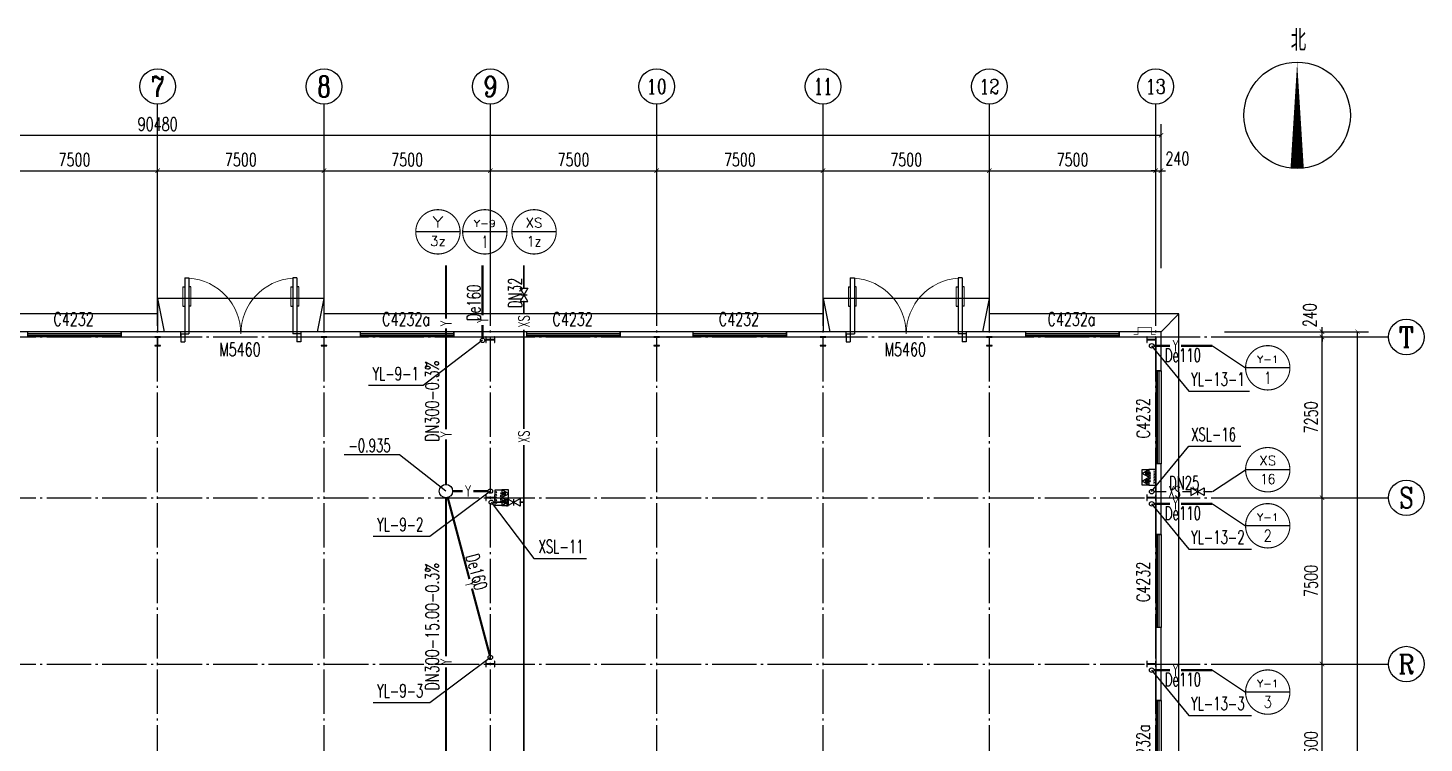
# Model space of a CAD drawing. Header units: millimetres. Extents: x 418304 to 847498, y 48187 to 111456.
# Drawn here: x 421535.7 to 421598.6, y 54755.9 to 54788.2 of the extents above; entities that cross this region are included whole.
import ezdxf
from ezdxf.enums import TextEntityAlignment as Align

# ---------------------------------------------------------------- set-up
doc = ezdxf.new("R2010")
doc.units = ezdxf.units.MM
doc.header["$LTSCALE"] = 1000
doc.linetypes.add('DOTE', pattern=[2.42, 2, -0.2, 0.02, -0.2])
for name, color, linetype in [('AXIS', 3, 'Continuous'), ('AXIS_TEXT', 7, 'Continuous'), ('COLUMN', 2, 'Continuous'), ('DIM_SYMB', 3, 'Continuous'), ('DIM_消防', 3, 'Continuous'), ('DIM_雨水', 3, 'Continuous'), ('DOTE', 8, 'DOTE'), ('EQUIP_消防', 7, 'Continuous'), ('PIPE-消防', 1, 'Continuous'), ('PIPE-雨水', 4, 'Continuous'), ('PUB_TEXT', 7, 'Continuous'), ('TEXT_消防', 7, 'Continuous'), ('TEXT_雨水', 7, 'Continuous'), ('TWT_LEAD', 3, 'Continuous'), ('TWT_TEXT', 7, 'Continuous'), ('VALVE_消防', 7, 'Continuous'), ('VPIPE-消防', 1, 'Continuous'), ('VPIPE-雨水', 4, 'Continuous'), ('WALL-PARAPET', 6, 'Continuous'), ('WELL_雨水', 4, 'Continuous'), ('WINDOW', 4, 'Continuous'), ('WINDOW_TEXT', 7, 'Continuous')]:
    doc.layers.add(name, color=color, linetype=linetype)
doc.styles.add('_TCH_AXIS', font='COMPLEX', dxfattribs={"bigfont": 'GBCBIG'})
doc.styles.add('_TCH_DIM', font='SIMPLEX', dxfattribs={"bigfont": 'GBCBIG'})
doc.styles.add('_TCH_DIM_T3', font='SIMPLEX', dxfattribs={"width": 0.705882, "bigfont": 'GBCBIG'})
doc.styles.add('_TCH_WINDOW', font='SIMPLEX', dxfattribs={"height": 3.5, "bigfont": 'GBCBIG'})
doc.styles.add('_TWT_CIRCLE', font='COMPLEX', dxfattribs={"width": 1.1, "height": 3, "bigfont": 'HZTXT'})
doc.styles.add('_TWT_PIPEDN', font='SIMPLEX', dxfattribs={"width": 0.8, "height": 3, "bigfont": 'HZTXT'})
doc.styles.add('_TWT_PIPETEXT', font='SIMPLEX', dxfattribs={"width": 0.8, "height": 3.5, "bigfont": 'HZTXT'})
doc.styles.add('_TWT_SERIAL', font='COMPLEX', dxfattribs={"width": 0.8, "height": 3, "bigfont": 'HZTXT'})
doc.styles.add('COMPLEX', font='COMPLEX')
doc.dimstyles.new('_TCH_ARCH&&200', dxfattribs={"dimtxt": 595, "dimasz": 200, "dimexe": 500, "dimexo": 600, "dimgap": 200, "dimtad": 1, "dimdec": 0, "dimzin": 0, "dimdsep": 46, "dimtxsty": '_TCH_DIM_T3', "dimblk": 'ARCHTICK', "dimcen": 0.09, "dimclrt": 7, "dimazin": 2, "dimtfac": 1, "dimtdec": 0, "dimtix": 1, "dimtmove": 2, "dimatfit": 3, "dimfxl": 0, "dimtolj": 1, "dimtzin": 0, "dimarcsym": 0})

# ---------------------------------------------------------------- blocks, each defined once
blk = doc.blocks.new('A$C797E1D2B')
at = {"layer": 'COLUMN'}
h = blk.add_hatch(color=256, dxfattribs=at)
h.paths.add_polyline_path([(125, 400), (250, 400), (250, 388), (130, 388), (130, 200), (125, 200)])
h.paths.add_polyline_path([(0, 400), (125, 400), (125, 200), (120, 200), (120, 388), (0, 388)])
h.paths.add_polyline_path([(0, 12), (120, 12), (120, 200), (125, 200), (125, 0), (0, 0)])
h.paths.add_polyline_path([(125, 200), (130, 200), (130, 12), (250, 12), (250, 0), (125, 0)])
blk.add_lwpolyline([(250, 0), (250, 12), (130, 12), (130, 388), (250, 388), (250, 400), (0, 400), (0, 388), (120, 388), (120, 12), (0, 12), (0, 0)], close=True, dxfattribs=at)
blk = doc.blocks.new('消防软管卷盘')
blk.add_lwpolyline([(4963954, 151899), (4963954, 150312), (4964641, 150312), (4964641, 151899)], close=True)
for points, const_width in [([(4964134, 151704), (4964482, 151704)], 1), ([(4964134, 151566), (4964482, 151566)], 1), ([(4964134, 151428), (4964482, 151428)], 1), ([(4964134, 151290), (4964482, 151290)], 1), ([(4964134, 151152), (4964482, 151152)], 1), ([(4964134, 151014), (4964482, 151014)], 0.1), ([(4964134, 150876), (4964482, 150876)], 1), ([(4964134, 150738), (4964482, 150738)], 1), ([(4964150, 150600), (4964499, 150600)], 1), ([(4964150, 150462), (4964499, 150462)], 1)]:
    blk.add_lwpolyline(points, dxfattribs=dict(const_width=const_width))
for centre, start, end in [((4964134, 151636), 90, 270), ((4964134, 151360), 90, 270), ((4964482, 151498), 270, 90), ((4964134, 151084), 90, 270), ((4964134, 150808), 90, 270), ((4964150, 150532), 90, 270), ((4964482, 151222), 270, 90), ((4964482, 150946), 270, 90), ((4964499, 150670), 270, 90)]:
    blk.add_arc(centre, 69, start, end)
blk = doc.blocks.new('$TwtSys$00000546')
h = blk.add_hatch()
h.set_pattern_fill('ANSI31', color=256, scale=200, style=0)
h.set_pattern_definition([(45, (-38543.802, -6670.83), (-17.67767, 17.67767), [])])
h.paths.add_polyline_path([(-65, 174), (65, 174), (65, 44), (-65, 44)])
for points in [[(0, 344), (-198, 0), (198, 0)], [(-65, 174), (65, 174), (65, 44), (-65, 44)]]:
    blk.add_lwpolyline(points, close=True)
blk = doc.blocks.new('92623')
blk.add_lwpolyline([(8910066, 83014), (8909273, 83014), (8909273, 82670), (8910066, 82670)], close=True)
at = {"xscale": -0.5, "yscale": 0.5, "zscale": 0.5, "rotation": 89.99999999998747}
blk.add_blockref('消防软管卷盘', (8985223, 2565334), dxfattribs=at)
at = {"layer": 'EQUIP_消防', "color": 8, "rotation": 180}
for p in [(8909471, 83014), (8909868, 83014)]:
    blk.add_blockref('$TwtSys$00000546', p, dxfattribs=at)
blk = doc.blocks.new('_AXISO')
blk.add_circle((0, 0), 0.5)
at = {"layer": 'AXIS_TEXT', "style": 'COMPLEX', "width": 1.041667}
blk.add_attdef('A', text='', height=0.56, dxfattribs=at).set_placement((-0.25, -0.28), (0.25, -0.28), align=Align.FIT)
blk = doc.blocks.new('_ArchTick')
at = {"color": 0, "linetype": 'ByBlock', "const_width": 0.15}
blk.add_lwpolyline([(-0.5, -0.5), (0.5, 0.5)], dxfattribs=at)
blk = doc.blocks.new('*D299')
at = {"layer": 'AXIS', "color": 0, "lineweight": -2}
for p, q in [((459738, 193554), (459738, 200054)), ((459738, 199554), (550218, 199554)), ((550218, 193554), (550218, 200054))]:
    blk.add_line(p, q, dxfattribs=at)
at = {"layer": 'Defpoints', "color": 0}
for p in [(550218, 199554), (459738, 192954), (550218, 192954)]:
    blk.add_point(p, dxfattribs=at)
at = {"layer": 'AXIS', "color": 0, "lineweight": -2, "xscale": 200, "yscale": 200, "zscale": 200, "rotation": 180}
blk.add_blockref('_ArchTick', (459738, 199554), dxfattribs=at)
at = {"layer": 'AXIS', "color": 0, "lineweight": -2, "xscale": 200, "yscale": 200, "zscale": 200}
blk.add_blockref('_ArchTick', (550218, 199554), dxfattribs=at)
at = {"layer": 'AXIS', "color": 7, "insert": (504978, 200051), "char_height": 595, "attachment_point": 5, "style": '_TCH_DIM_T3'}
blk.add_mtext('\\A1;90480', dxfattribs=at)
blk = doc.blocks.new('*D308')
at = {"layer": 'AXIS', "color": 0, "lineweight": -2}
for p, q in [((497478, 193554), (497478, 198454)), ((504978, 193554), (504978, 198454)), ((497478, 197954), (504978, 197954))]:
    blk.add_line(p, q, dxfattribs=at)
at = {"layer": 'Defpoints', "color": 0}
for p in [(504978, 197954), (497478, 192954), (504978, 192954)]:
    blk.add_point(p, dxfattribs=at)
at = {"layer": 'AXIS', "color": 0, "lineweight": -2, "xscale": 200, "yscale": 200, "zscale": 200, "rotation": 180}
blk.add_blockref('_ArchTick', (497478, 197954), dxfattribs=at)
at = {"layer": 'AXIS', "color": 0, "lineweight": -2, "xscale": 200, "yscale": 200, "zscale": 200}
blk.add_blockref('_ArchTick', (504978, 197954), dxfattribs=at)
at = {"layer": 'AXIS', "color": 7, "insert": (501228, 198451), "char_height": 595, "attachment_point": 5, "style": '_TCH_DIM_T3'}
blk.add_mtext('\\A1;7500', dxfattribs=at)
blk = doc.blocks.new('*D309')
at = {"layer": 'AXIS', "color": 0, "lineweight": -2}
for p, q in [((504978, 193554), (504978, 198454)), ((512478, 193554), (512478, 198454)), ((504978, 197954), (512478, 197954))]:
    blk.add_line(p, q, dxfattribs=at)
at = {"layer": 'Defpoints', "color": 0}
for p in [(512478, 197954), (504978, 192954), (512478, 192954)]:
    blk.add_point(p, dxfattribs=at)
at = {"layer": 'AXIS', "color": 0, "lineweight": -2, "xscale": 200, "yscale": 200, "zscale": 200, "rotation": 180}
blk.add_blockref('_ArchTick', (504978, 197954), dxfattribs=at)
at = {"layer": 'AXIS', "color": 0, "lineweight": -2, "xscale": 200, "yscale": 200, "zscale": 200}
blk.add_blockref('_ArchTick', (512478, 197954), dxfattribs=at)
at = {"layer": 'AXIS', "color": 7, "insert": (508728, 198451), "char_height": 595, "attachment_point": 5, "style": '_TCH_DIM_T3'}
blk.add_mtext('\\A1;7500', dxfattribs=at)
blk = doc.blocks.new('*D310')
at = {"layer": 'AXIS', "color": 0, "lineweight": -2}
for p, q in [((512478, 193554), (512478, 198454)), ((519978, 193554), (519978, 198454)), ((512478, 197954), (519978, 197954))]:
    blk.add_line(p, q, dxfattribs=at)
at = {"layer": 'Defpoints', "color": 0}
for p in [(519978, 197954), (512478, 192954), (519978, 192954)]:
    blk.add_point(p, dxfattribs=at)
at = {"layer": 'AXIS', "color": 0, "lineweight": -2, "xscale": 200, "yscale": 200, "zscale": 200, "rotation": 180}
blk.add_blockref('_ArchTick', (512478, 197954), dxfattribs=at)
at = {"layer": 'AXIS', "color": 0, "lineweight": -2, "xscale": 200, "yscale": 200, "zscale": 200}
blk.add_blockref('_ArchTick', (519978, 197954), dxfattribs=at)
at = {"layer": 'AXIS', "color": 7, "insert": (516228, 198451), "char_height": 595, "attachment_point": 5, "style": '_TCH_DIM_T3'}
blk.add_mtext('\\A1;7500', dxfattribs=at)
blk = doc.blocks.new('*D311')
at = {"layer": 'AXIS', "color": 0, "lineweight": -2}
for p, q in [((519978, 193554), (519978, 198454)), ((527478, 193554), (527478, 198454)), ((519978, 197954), (527478, 197954))]:
    blk.add_line(p, q, dxfattribs=at)
at = {"layer": 'Defpoints', "color": 0}
for p in [(527478, 197954), (519978, 192954), (527478, 192954)]:
    blk.add_point(p, dxfattribs=at)
at = {"layer": 'AXIS', "color": 0, "lineweight": -2, "xscale": 200, "yscale": 200, "zscale": 200, "rotation": 180}
blk.add_blockref('_ArchTick', (519978, 197954), dxfattribs=at)
at = {"layer": 'AXIS', "color": 0, "lineweight": -2, "xscale": 200, "yscale": 200, "zscale": 200}
blk.add_blockref('_ArchTick', (527478, 197954), dxfattribs=at)
at = {"layer": 'AXIS', "color": 7, "insert": (523728, 198451), "char_height": 595, "attachment_point": 5, "style": '_TCH_DIM_T3'}
blk.add_mtext('\\A1;7500', dxfattribs=at)
blk = doc.blocks.new('*D312')
at = {"layer": 'AXIS', "color": 0, "lineweight": -2}
for p, q in [((527478, 193554), (527478, 198454)), ((534978, 193554), (534978, 198454)), ((527478, 197954), (534978, 197954))]:
    blk.add_line(p, q, dxfattribs=at)
at = {"layer": 'Defpoints', "color": 0}
for p in [(534978, 197954), (527478, 192954), (534978, 192954)]:
    blk.add_point(p, dxfattribs=at)
at = {"layer": 'AXIS', "color": 0, "lineweight": -2, "xscale": 200, "yscale": 200, "zscale": 200, "rotation": 180}
blk.add_blockref('_ArchTick', (527478, 197954), dxfattribs=at)
at = {"layer": 'AXIS', "color": 0, "lineweight": -2, "xscale": 200, "yscale": 200, "zscale": 200}
blk.add_blockref('_ArchTick', (534978, 197954), dxfattribs=at)
at = {"layer": 'AXIS', "color": 7, "insert": (531228, 198451), "char_height": 595, "attachment_point": 5, "style": '_TCH_DIM_T3'}
blk.add_mtext('\\A1;7500', dxfattribs=at)
blk = doc.blocks.new('*D313')
at = {"layer": 'AXIS', "color": 0, "lineweight": -2}
for p, q in [((534978, 193554), (534978, 198454)), ((542478, 193554), (542478, 198454)), ((534978, 197954), (542478, 197954))]:
    blk.add_line(p, q, dxfattribs=at)
at = {"layer": 'Defpoints', "color": 0}
for p in [(542478, 197954), (534978, 192954), (542478, 192954)]:
    blk.add_point(p, dxfattribs=at)
at = {"layer": 'AXIS', "color": 0, "lineweight": -2, "xscale": 200, "yscale": 200, "zscale": 200, "rotation": 180}
blk.add_blockref('_ArchTick', (534978, 197954), dxfattribs=at)
at = {"layer": 'AXIS', "color": 0, "lineweight": -2, "xscale": 200, "yscale": 200, "zscale": 200}
blk.add_blockref('_ArchTick', (542478, 197954), dxfattribs=at)
at = {"layer": 'AXIS', "color": 7, "insert": (538728, 198451), "char_height": 595, "attachment_point": 5, "style": '_TCH_DIM_T3'}
blk.add_mtext('\\A1;7500', dxfattribs=at)
blk = doc.blocks.new('*D314')
at = {"layer": 'AXIS', "color": 0, "lineweight": -2}
for p, q in [((542478, 193554), (542478, 198454)), ((549978, 193554), (549978, 198454)), ((542478, 197954), (549978, 197954))]:
    blk.add_line(p, q, dxfattribs=at)
at = {"layer": 'Defpoints', "color": 0}
for p in [(549978, 197954), (542478, 192954), (549978, 192954)]:
    blk.add_point(p, dxfattribs=at)
at = {"layer": 'AXIS', "color": 0, "lineweight": -2, "xscale": 200, "yscale": 200, "zscale": 200, "rotation": 180}
blk.add_blockref('_ArchTick', (542478, 197954), dxfattribs=at)
at = {"layer": 'AXIS', "color": 0, "lineweight": -2, "xscale": 200, "yscale": 200, "zscale": 200}
blk.add_blockref('_ArchTick', (549978, 197954), dxfattribs=at)
at = {"layer": 'AXIS', "color": 7, "insert": (546228, 198451), "char_height": 595, "attachment_point": 5, "style": '_TCH_DIM_T3'}
blk.add_mtext('\\A1;7500', dxfattribs=at)
blk = doc.blocks.new('*D315')
at = {"layer": 'AXIS', "color": 0, "lineweight": -2}
for p, q in [((549978, 193554), (549978, 198454)), ((550218, 193554), (550218, 198454)), ((549978, 197954), (549778, 197954)), ((549978, 197954), (550218, 197954)), ((550218, 197954), (550418, 197954))]:
    blk.add_line(p, q, dxfattribs=at)
at = {"layer": 'Defpoints', "color": 0}
for p in [(550218, 197954), (549978, 192954), (550218, 192954)]:
    blk.add_point(p, dxfattribs=at)
at = {"layer": 'AXIS', "color": 0, "lineweight": -2, "xscale": 200, "yscale": 200, "zscale": 200}
blk.add_blockref('_ArchTick', (549978, 197954), dxfattribs=at)
at = {"layer": 'AXIS', "color": 0, "lineweight": -2, "xscale": 200, "yscale": 200, "zscale": 200, "rotation": 180}
blk.add_blockref('_ArchTick', (550218, 197954), dxfattribs=at)
at = {"layer": 'AXIS', "color": 7, "insert": (550958, 198504), "char_height": 595, "attachment_point": 5, "style": '_TCH_DIM_T3'}
blk.add_mtext('\\A1;240', dxfattribs=at)
blk = doc.blocks.new('*D316')
at = {"layer": 'AXIS', "color": 0, "lineweight": -2}
for p, q in [((553078, 190694), (559578, 190694)), ((559078, 63214), (559078, 190694)), ((553078, 63214), (559578, 63214))]:
    blk.add_line(p, q, dxfattribs=at)
at = {"layer": 'Defpoints', "color": 0}
for p in [(552478, 190694), (559078, 190694), (552478, 63214)]:
    blk.add_point(p, dxfattribs=at)
at = {"layer": 'AXIS', "color": 0, "lineweight": -2, "xscale": 200, "yscale": 200, "zscale": 200}
for p, rotation in [((559078, 190694), 90), ((559078, 63214), 270)]:
    blk.add_blockref('_ArchTick', p, dxfattribs=dict(at, rotation=rotation))
at = {"layer": 'AXIS', "color": 7, "insert": (558581, 126954), "char_height": 595, "attachment_point": 5, "rotation": 90, "style": '_TCH_DIM_T3'}
blk.add_mtext('\\A1;127480', dxfattribs=at)
blk = doc.blocks.new('*D332')
at = {"layer": 'AXIS', "color": 0, "lineweight": -2}
for p, q in [((553078, 175704), (557978, 175704)), ((557478, 168204), (557478, 175704)), ((553078, 168204), (557978, 168204))]:
    blk.add_line(p, q, dxfattribs=at)
at = {"layer": 'Defpoints', "color": 0}
for p in [(552478, 175704), (557478, 175704), (552478, 168204)]:
    blk.add_point(p, dxfattribs=at)
at = {"layer": 'AXIS', "color": 0, "lineweight": -2, "xscale": 200, "yscale": 200, "zscale": 200}
for p, rotation in [((557478, 175704), 90), ((557478, 168204), 270)]:
    blk.add_blockref('_ArchTick', p, dxfattribs=dict(at, rotation=rotation))
at = {"layer": 'AXIS', "color": 7, "insert": (556981, 171954), "char_height": 595, "attachment_point": 5, "rotation": 90, "style": '_TCH_DIM_T3'}
blk.add_mtext('\\A1;7500', dxfattribs=at)
blk = doc.blocks.new('*D333')
at = {"layer": 'AXIS', "color": 0, "lineweight": -2}
for p, q in [((553078, 183204), (557978, 183204)), ((557478, 175704), (557478, 183204)), ((553078, 175704), (557978, 175704))]:
    blk.add_line(p, q, dxfattribs=at)
at = {"layer": 'Defpoints', "color": 0}
for p in [(552478, 183204), (557478, 183204), (552478, 175704)]:
    blk.add_point(p, dxfattribs=at)
at = {"layer": 'AXIS', "color": 0, "lineweight": -2, "xscale": 200, "yscale": 200, "zscale": 200}
for p, rotation in [((557478, 183204), 90), ((557478, 175704), 270)]:
    blk.add_blockref('_ArchTick', p, dxfattribs=dict(at, rotation=rotation))
at = {"layer": 'AXIS', "color": 7, "insert": (556981, 179454), "char_height": 595, "attachment_point": 5, "rotation": 90, "style": '_TCH_DIM_T3'}
blk.add_mtext('\\A1;7500', dxfattribs=at)
blk = doc.blocks.new('*D334')
at = {"layer": 'AXIS', "color": 0, "lineweight": -2}
for p, q in [((553078, 190454), (557978, 190454)), ((557478, 183204), (557478, 190454)), ((553078, 183204), (557978, 183204))]:
    blk.add_line(p, q, dxfattribs=at)
at = {"layer": 'Defpoints', "color": 0}
for p in [(552478, 190454), (557478, 190454), (552478, 183204)]:
    blk.add_point(p, dxfattribs=at)
at = {"layer": 'AXIS', "color": 0, "lineweight": -2, "xscale": 200, "yscale": 200, "zscale": 200}
for p, rotation in [((557478, 190454), 90), ((557478, 183204), 270)]:
    blk.add_blockref('_ArchTick', p, dxfattribs=dict(at, rotation=rotation))
at = {"layer": 'AXIS', "color": 7, "insert": (556981, 186829), "char_height": 595, "attachment_point": 5, "rotation": 90, "style": '_TCH_DIM_T3'}
blk.add_mtext('\\A1;7250', dxfattribs=at)
blk = doc.blocks.new('*D335')
at = {"layer": 'AXIS', "color": 0, "lineweight": -2}
for p, q in [((557478, 190694), (557478, 190894)), ((553078, 190694), (557978, 190694)), ((553078, 190454), (557978, 190454)), ((557478, 190454), (557478, 190694)), ((557478, 190454), (557478, 190254))]:
    blk.add_line(p, q, dxfattribs=at)
at = {"layer": 'Defpoints', "color": 0}
for p in [(552478, 190694), (552478, 190454), (557478, 190694)]:
    blk.add_point(p, dxfattribs=at)
at = {"layer": 'AXIS', "color": 0, "lineweight": -2, "xscale": 200, "yscale": 200, "zscale": 200}
for p, rotation in [((557478, 190694), 270), ((557478, 190454), 90)]:
    blk.add_blockref('_ArchTick', p, dxfattribs=dict(at, rotation=rotation))
at = {"layer": 'AXIS', "color": 7, "insert": (556928, 191434), "char_height": 595, "attachment_point": 5, "rotation": 90, "style": '_TCH_DIM_T3'}
blk.add_mtext('\\A1;240', dxfattribs=at)
blk = doc.blocks.new('$DorLib2D$00000011')
for p, q in [((-0.467, 0.471), (-0.467, -0.062)), ((-0.467, 0.471), (-0.433, 0.471)), ((-0.433, 0.471), (-0.433, 0.004)), ((0.433, 0.471), (0.433, 0.004)), ((0.467, 0.471), (0.433, 0.471)), ((0.467, 0.471), (0.467, -0.062)), ((-0.483, 0.396), (-0.467, 0.396)), ((-0.417, 0.396), (-0.433, 0.396)), ((0.417, 0.396), (0.433, 0.396)), ((0.483, 0.396), (0.467, 0.396)), ((-0.483, 0.235), (-0.467, 0.235)), ((-0.417, 0.235), (-0.433, 0.235)), ((0.417, 0.235), (0.433, 0.235)), ((0.483, 0.235), (0.467, 0.235)), ((-0.5, 0.004), (-0.433, 0.004)), ((-0.5, 0.004), (-0.5, -0.062)), ((0.5, 0.004), (0.433, 0.004)), ((0.5, 0.004), (0.5, -0.062)), ((-0.5, -0.062), (-0.467, -0.062)), ((0.5, -0.062), (0.467, -0.062))]:
    blk.add_line(p, q)
at = {"lineweight": 13}
for p, q in [((-0.483, 0.396), (-0.483, 0.235)), ((-0.417, 0.396), (-0.417, 0.235)), ((0.417, 0.396), (0.417, 0.235)), ((0.483, 0.396), (0.483, 0.235))]:
    blk.add_line(p, q, dxfattribs=at)
for centre, start, end in [((-0.467, 0.004), 0, 85.904), ((0.467, 0.004), 94.096, 180)]:
    blk.add_arc(centre, 0.467, start, end, dxfattribs=at)
blk = doc.blocks.new('$TCHSYS$WIN2D')
for p, q in [((-0.5, 0.5), (0.5, 0.5)), ((-0.5, 0.5), (-0.5, -0.5)), ((0.5, 0.5), (0.5, -0.5)), ((0.5, 0.167), (-0.5, 0.167)), ((0.5, -0.167), (-0.5, -0.167)), ((-0.5, -0.5), (0.5, -0.5))]:
    blk.add_line(p, q)
blk = doc.blocks.new('$TwtSys$00000187')
blk.add_circle((0, 0, 0), 0.5)
blk = doc.blocks.new('$VALVE$00000296')
for points in [[(-125, 72), (-125, -72), (125, 72), (125, -72), (-125, 72)], [(0, 60), (0, -64)]]:
    blk.add_lwpolyline(points)
for p in [(-125, 0), (125, 0)]:
    blk.add_point(p)
blk = doc.blocks.new('234255')
at = {"color": 8, "ltscale": 0.5}
for p, q in [((504978.1, 192193.9), (505278.1, 190693.9)), ((512178.1, 190693.9), (512478.1, 192193.9)), ((534978.1, 192193.9), (535278.1, 190693.9)), ((542178.1, 190693.9), (542478.1, 192193.9)), ((550218.1, 190693.9), (551018.1, 191493.9))]:
    blk.add_line(p, q, dxfattribs=at)
for points in [[(512478.1, 190693.9), (512478.1, 192193.9), (504978.1, 192193.9), (504978.1, 190693.9)], [(542478.1, 190693.9), (542478.1, 192193.9), (534978.1, 192193.9), (534978.1, 190693.9)], [(504978.1, 191493.9), (482478.1, 191493.9)], [(534978.1, 191493.9), (512478.1, 191493.9)], [(551018.1, 168203.9), (551018.1, 191493.9), (542478.1, 191493.9)]]:
    blk.add_lwpolyline(points, dxfattribs=at)
at = {"color": 8, "const_width": 30}
blk.add_lwpolyline([(548978.1, 190573.9), (549178.1, 190573.9), (549178.1, 190893.9), (549778.1, 190893.9), (549778.1, 190573.9), (549978.1, 190573.9)], dxfattribs=at)
at = {"layer": 'AXIS'}
for p, q in [((504978.1, 192953.9), (504978.1, 200953.9)), ((512478.1, 192953.9), (512478.1, 200953.9)), ((519978.1, 192953.9), (519978.1, 200953.9)), ((527478.1, 192953.9), (527478.1, 200953.9)), ((534978.1, 192953.9), (534978.1, 200953.9)), ((542478.1, 192953.9), (542478.1, 200953.9)), ((549978.1, 192953.9), (549978.1, 200953.9)), ((552478.1, 190453.9), (560478.1, 190453.9)), ((552478.1, 183203.9), (560478.1, 183203.9)), ((552478.1, 175703.9), (560478.1, 175703.9))]:
    blk.add_line(p, q, dxfattribs=at)
at = {"layer": 'DIM_SYMB'}
blk.add_lwpolyline([(556355.9, 198049, 600, 0, 0), (556355.9, 202849, 0, 0, 0)], format="xyseb", dxfattribs=at)
blk.add_circle((556355.9, 200449), 2400, dxfattribs=at)
at = {"layer": 'DIM_消防'}
for p, q in [((518614.7, 195196.2), (516614.7, 195196.2)), ((520728.8, 195196.2), (518728.8, 195196.2)), ((522949.7, 195196.2), (520949.7, 195196.2)), ((552535.3, 190053.7), (554029.8, 189064.2)), ((556029.8, 189064.2), (554029.8, 189064.2)), ((549794.9, 183479.1), (551477.4, 185522.8, 3000)), ((551477.4, 185522.8, 3000), (553822.9, 185522.8, 3000)), ((552535.3, 183479.1), (554029.8, 184468.6)), ((556029.8, 184468.6), (554029.8, 184468.6)), ((520019, 183000.9), (521943.3, 180466.1)), ((552535.3, 182928.7), (554029.8, 181939.2)), ((556029.8, 181939.2), (554029.8, 181939.2)), ((521943.3, 180466.1), (524306.5, 180466.1)), ((552535.3, 175428.7), (554029.8, 174439.2)), ((556029.8, 174439.2), (554029.8, 174439.2))]:
    blk.add_line(p, q, dxfattribs=at)
at = {"layer": 'DIM_消防', "const_width": 50}
for points in [[(518614.7, 195196.2, 1), (516614.7, 195196.2, 1)], [(520728.8, 195196.2, 1), (518728.8, 195196.2, 1)], [(522949.7, 195196.2, 1), (520949.7, 195196.2, 1)], [(556029.8, 189064.2, 1), (554029.8, 189064.2, 1)], [(556029.8, 184468.6, 1), (554029.8, 184468.6, 1)], [(556029.8, 181939.2, 1), (554029.8, 181939.2, 1)], [(556029.8, 174439.2, 1), (554029.8, 174439.2, 1)]]:
    blk.add_lwpolyline(points, format="xyb", close=True, dxfattribs=at)
at = {"layer": 'DIM_雨水'}
for p, q in [((519627.7, 190303.9), (516952.4, 188260.2)), ((549794.9, 190053.7), (551477.4, 188010)), ((516952.4, 188260.2), (514482.1, 188260.2)), ((551477.4, 188010), (554200.1, 188010)), ((519978.1, 183503.9, 3000), (517247.7, 181460.2)), ((549794.9, 182928.7), (551477.4, 180885)), ((517247.7, 181460.2), (514687.6, 181460.2)), ((551477.4, 180885), (554291, 180885)), ((519978.1, 176003.9, 3000), (517247.7, 173960.2)), ((549794.9, 175428.7), (551477.4, 173385)), ((517247.7, 173960.2), (514687.6, 173960.2)), ((551477.4, 173385), (554291, 173385))]:
    blk.add_line(p, q, dxfattribs=at)
at = {"layer": 'DOTE'}
for p, q in [((504978.1, 60953.9), (504978.1, 192953.9)), ((512478.1, 60953.9), (512478.1, 192953.9)), ((519978.1, 60953.9), (519978.1, 192953.9)), ((527478.1, 60953.9), (527478.1, 192953.9)), ((534978.1, 60953.9), (534978.1, 192953.9)), ((542478.1, 60953.9), (542478.1, 192953.9)), ((549978.1, 60953.9), (549978.1, 192953.9)), ((457478.1, 190453.9), (552478.1, 190453.9)), ((457478.1, 183203.9), (552478.1, 183203.9)), ((457478.1, 175703.9), (552478.1, 175703.9))]:
    blk.add_line(p, q, dxfattribs=at)
at = {"layer": 'PIPE-消防', "linetype": 'Continuous', "const_width": 70}
for points in [[(521491.3, 192659.1), (521491.3, 193681.4)], [(521491.3, 191498.3), (521491.3, 192059.1)], [(521491.3, 186297), (521491.3, 190780.2)], [(521491.3, 183000.9), (521491.3, 185578.9)], [(549894.9, 183479.1), (550453.9, 183479.1)], [(551172, 183479.1), (551566.8, 183479.1)], [(552166.8, 183479.1), (552518.5, 183479.1)], [(520119, 183000.9), (520728.4, 183000.9)], [(521328.4, 183000.9), (521491.3, 183000.9)], [(521491.3, 169865.1), (521491.3, 183000.9)]]:
    blk.add_lwpolyline(points, dxfattribs=at)
at = {"layer": 'PIPE-雨水', "linetype": 'Continuous', "const_width": 100}
for points in [[(517978.1, 191284.3), (517978.1, 193681.4)], [(519627.7, 191434.1), (519627.7, 193681.4)], [(517978.1, 186283.2), (517978.1, 190840.5)], [(519627.7, 190403.9), (519627.7, 190990.2)], [(549894.9, 190053.7), (550627.3, 190053.7)], [(551116.9, 190053.7), (552535.3, 190053.7)], [(517978.1, 183803.9), (517978.1, 185839.4)], [(517978.1, 176050.6), (517978.1, 183203.9)], [(518055.4, 183214), (519036, 179536.7)], [(549894.9, 182928.7), (550627.3, 182928.7)], [(551116.9, 182928.7), (552535.3, 182928.7)], [(519150.4, 179107.9), (519952.3, 176100.5)], [(517978.1, 168803.9), (517978.1, 175561.1)], [(549894.9, 175428.7), (550627.3, 175428.7)], [(551116.9, 175428.7), (552535.3, 175428.7)]]:
    blk.add_lwpolyline(points, dxfattribs=at)
at = {"layer": 'PIPE-雨水', "linetype": 'Continuous', "ltscale": 2, "const_width": 100}
for points in [[(518725.8, 183503.9), (518278.1, 183503.9)], [(519878.1, 183503.9), (519215.3, 183503.9)]]:
    blk.add_lwpolyline(points, dxfattribs=at)
at = {"layer": 'TWT_LEAD'}
for p, q in [((515876.6, 185142.5), (513394.7, 185142.5)), ((517978.1, 183503.9), (515876.6, 185142.5))]:
    blk.add_line(p, q, dxfattribs=at)
at = {"layer": 'VPIPE-消防', "linetype": 'Continuous'}
for centre in [(549794.9, 183479.1), (520019, 183000.9)]:
    blk.add_circle(centre, 100, dxfattribs=at)
at = {"layer": 'VPIPE-雨水', "linetype": 'Continuous'}
for centre in [(519627.7, 190303.9), (549794.9, 190053.7), (519978.1, 183503.9), (549794.9, 182928.7), (519978.1, 176003.9), (549794.9, 175428.7)]:
    blk.add_circle(centre, 100, dxfattribs=at)
at = {"layer": 'WALL-PARAPET'}
for p, q in [((499128.1, 190693.9), (495828.1, 190693.9)), ((495828.1, 190453.9), (499128.1, 190453.9)), ((499128.1, 190453.9), (499128.1, 190693.9)), ((506028.1, 190693.9), (503328.1, 190693.9)), ((503328.1, 190693.9), (503328.1, 190453.9)), ((503328.1, 190453.9), (506028.1, 190453.9)), ((506028.1, 190453.9), (506028.1, 190693.9)), ((514128.1, 190693.9), (511428.1, 190693.9)), ((511428.1, 190693.9), (511428.1, 190453.9)), ((511428.1, 190453.9), (514128.1, 190453.9)), ((514128.1, 190453.9), (514128.1, 190693.9)), ((521628.1, 190693.9), (518328.1, 190693.9)), ((518328.1, 190693.9), (518328.1, 190453.9)), ((518328.1, 190453.9), (521628.1, 190453.9)), ((521628.1, 190453.9), (521628.1, 190693.9)), ((529128.1, 190693.9), (525828.1, 190693.9)), ((525828.1, 190693.9), (525828.1, 190453.9)), ((525828.1, 190453.9), (529128.1, 190453.9)), ((529128.1, 190453.9), (529128.1, 190693.9)), ((536028.1, 190693.9), (533328.1, 190693.9)), ((533328.1, 190693.9), (533328.1, 190453.9)), ((533328.1, 190453.9), (536028.1, 190453.9)), ((536028.1, 190453.9), (536028.1, 190693.9)), ((544128.1, 190693.9), (541428.1, 190693.9)), ((541428.1, 190693.9), (541428.1, 190453.9)), ((541428.1, 190453.9), (544128.1, 190453.9)), ((544128.1, 190453.9), (544128.1, 190693.9)), ((550218.1, 190693.9), (548328.1, 190693.9)), ((548328.1, 190693.9), (548328.1, 190453.9)), ((548328.1, 190453.9), (549978.1, 190453.9)), ((549978.1, 190453.9), (549978.1, 188928.9)), ((550218.1, 188928.9), (550218.1, 190693.9)), ((549978.1, 188928.9), (550218.1, 188928.9)), ((550218.1, 184728.9), (549978.1, 184728.9)), ((549978.1, 184728.9), (549978.1, 181553.9)), ((550218.1, 181553.9), (550218.1, 184728.9)), ((549978.1, 181553.9), (550218.1, 181553.9)), ((550218.1, 177353.9), (549978.1, 177353.9)), ((549978.1, 177353.9), (549978.1, 174053.9)), ((550218.1, 174053.9), (550218.1, 177353.9)), ((549978.1, 174053.9), (550218.1, 174053.9))]:
    blk.add_line(p, q, dxfattribs=at)
at = {"layer": 'WINDOW'}
for p, q in [((511428.1, 190693.9), (506028.1, 190693.9)), ((541428.1, 190693.9), (536028.1, 190693.9))]:
    blk.add_line(p, q, dxfattribs=at)
for p, rotation in [((505103.1, 190453.9), 180), ((512603.1, 190453.9), 180), ((519778.1, 190453.9), 270), ((527603.1, 190453.9), 180), ((535103.1, 190453.9), 180), ((542603.1, 190453.9), 180), ((549578.1, 190453.9), 270), ((519778.1, 183328.9), 270), ((549578.1, 183328.9), 270), ((519778.1, 175828.9), 270), ((549578.1, 175828.9), 270)]:
    blk.add_blockref('A$C797E1D2B', p, dxfattribs=dict(rotation=rotation))
at = {"yscale": 0.882, "zscale": 0.882}
for p, xscale, rotation in [((476457.1, -7674203.3), -0.882, 270), ((593711.2, -7675119.4), 0.882, 90)]:
    blk.add_blockref('92623', p, dxfattribs=dict(at, xscale=xscale, rotation=rotation))
at = {"layer": 'AXIS'}
ref = blk.add_blockref('_AXISO', (504978.1, 201753.9), dxfattribs=dict(at, xscale=1600, yscale=1600, zscale=1600))
ref.add_attrib('A', '7', dxfattribs={"layer": 'AXIS_TEXT', "height": 931.9, "style": '_TCH_AXIS'}).set_placement((504667.5, 201287.9), (505288.7, 201287.9), align=Align.FIT)
ref = blk.add_blockref('_AXISO', (512478.1, 201753.9), dxfattribs=dict(at, xscale=1600, yscale=1600, zscale=1600))
ref.add_attrib('A', '8', dxfattribs={"layer": 'AXIS_TEXT', "height": 931.9, "style": '_TCH_AXIS'}).set_placement((512167.5, 201287.9), (512788.7, 201287.9), align=Align.FIT)
ref = blk.add_blockref('_AXISO', (519978.1, 201753.9), dxfattribs=dict(at, xscale=1600, yscale=1600, zscale=1600))
ref.add_attrib('A', '9', dxfattribs={"layer": 'AXIS_TEXT', "height": 931.9, "style": '_TCH_AXIS'}).set_placement((519667.5, 201287.9), (520288.7, 201287.9), align=Align.FIT)
ref = blk.add_blockref('_AXISO', (527478.1, 201753.9), dxfattribs=dict(at, xscale=1600, yscale=1600, zscale=1600))
ref.add_attrib('A', '10', dxfattribs={"layer": 'AXIS_TEXT', "height": 656.89, "style": '_TCH_AXIS'}).set_placement((527024.5, 201425.4), (527931.7, 201425.4), align=Align.FIT)
ref = blk.add_blockref('_AXISO', (534978.1, 201753.9), dxfattribs=dict(at, xscale=1600, yscale=1600, zscale=1600))
ref.add_attrib('A', '11', dxfattribs={"layer": 'AXIS_TEXT', "height": 737.53, "style": '_TCH_AXIS'}).set_placement((534556.7, 201385.1), (535399.6, 201385.1), align=Align.FIT)
ref = blk.add_blockref('_AXISO', (542478.1, 201753.9), dxfattribs=dict(at, xscale=1600, yscale=1600, zscale=1600))
ref.add_attrib('A', '12', dxfattribs={"layer": 'AXIS_TEXT', "height": 656.89, "style": '_TCH_AXIS'}).set_placement((542024.5, 201425.4), (542931.7, 201425.4), align=Align.FIT)
ref = blk.add_blockref('_AXISO', (549978.1, 201753.9), dxfattribs=dict(at, xscale=1600, yscale=1600, zscale=1600))
ref.add_attrib('A', '13', dxfattribs={"layer": 'AXIS_TEXT', "height": 656.89, "style": '_TCH_AXIS'}).set_placement((549524.5, 201425.4), (550431.7, 201425.4), align=Align.FIT)
ref = blk.add_blockref('_AXISO', (561278.1, 190453.9), dxfattribs=dict(at, xscale=1600, yscale=1600, zscale=1600))
ref.add_attrib('A', 'T', dxfattribs={"layer": 'AXIS_TEXT', "height": 911.4, "style": '_TCH_AXIS'}).set_placement((560952.6, 189998.2), (561603.6, 189998.2), align=Align.FIT)
ref = blk.add_blockref('_AXISO', (561278.1, 183203.9), dxfattribs=dict(at, xscale=1600, yscale=1600, zscale=1600))
ref.add_attrib('A', 'S', dxfattribs={"layer": 'AXIS_TEXT', "height": 931.9, "style": '_TCH_AXIS'}).set_placement((560967.5, 182737.9), (561588.7, 182737.9), align=Align.FIT)
ref = blk.add_blockref('_AXISO', (561278.1, 175703.9), dxfattribs=dict(at, xscale=1600, yscale=1600, zscale=1600))
ref.add_attrib('A', 'R', dxfattribs={"layer": 'AXIS_TEXT', "height": 850.4, "style": '_TCH_AXIS'}).set_placement((560913.7, 175278.7), (561642.6, 175278.7), align=Align.FIT)
at = {"layer": 'VALVE_消防', "xscale": 2.4, "yscale": 2.4, "zscale": 2.4, "rotation": 90}
blk.add_blockref('$VALVE$00000296', (521491.3, 192359.1), dxfattribs=at)
at = {"layer": 'VALVE_消防', "yscale": 2.4, "zscale": 2.4}
for p, xscale in [((551866.8, 183479.1), -2.4), ((521028.4, 183000.9), 2.4)]:
    blk.add_blockref('$VALVE$00000296', p, dxfattribs=dict(at, xscale=xscale))
at = {"layer": 'WELL_雨水', "xscale": 600, "yscale": 600, "zscale": 600, "rotation": 270}
blk.add_blockref('$TwtSys$00000187', (517978.1, 183503.9), dxfattribs=at)
at = {"layer": 'WINDOW'}
ref = blk.add_blockref('$DorLib2D$00000011', (508728.1, 190573.9), dxfattribs=dict(at, xscale=-5400, yscale=-5400, zscale=-5400, rotation=180))
ref.add_attrib('A', 'M5460', (507748.1, 189596.6), dxfattribs={"layer": 'WINDOW_TEXT', "height": 595, "style": '_TCH_WINDOW', "width": 0.705882})
ref = blk.add_blockref('$DorLib2D$00000011', (538728.1, 190573.9), dxfattribs=dict(at, xscale=-5400, yscale=-5400, zscale=-5400, rotation=180))
ref.add_attrib('A', 'M5460', (537748.1, 189596.6), dxfattribs={"layer": 'WINDOW_TEXT', "height": 595, "style": '_TCH_WINDOW', "width": 0.705882})
ref = blk.add_blockref('$TCHSYS$WIN2D', (501228.1, 190573.9), dxfattribs=dict(at, xscale=4200, yscale=240, zscale=4200, rotation=180))
ref.add_attrib('A', 'C4232', (500278.1, 190956.2), dxfattribs={"layer": 'WINDOW_TEXT', "height": 595, "style": '_TCH_WINDOW', "width": 0.705882})
ref = blk.add_blockref('$TCHSYS$WIN2D', (516228.1, 190573.9), dxfattribs=dict(at, xscale=4200, yscale=240, zscale=4200, rotation=180))
ref.add_attrib('A', 'C4232a', (515098.1, 190956.2), dxfattribs={"layer": 'WINDOW_TEXT', "height": 595, "style": '_TCH_WINDOW', "width": 0.705882})
ref = blk.add_blockref('$TCHSYS$WIN2D', (523728.1, 190573.9), dxfattribs=dict(at, xscale=4200, yscale=240, zscale=4200, rotation=180))
ref.add_attrib('A', 'C4232', (522778.1, 190956.2), dxfattribs={"layer": 'WINDOW_TEXT', "height": 595, "style": '_TCH_WINDOW', "width": 0.705882})
ref = blk.add_blockref('$TCHSYS$WIN2D', (531228.1, 190573.9), dxfattribs=dict(at, xscale=4200, yscale=240, zscale=4200, rotation=180))
ref.add_attrib('A', 'C4232', (530278.1, 190956.2), dxfattribs={"layer": 'WINDOW_TEXT', "height": 595, "style": '_TCH_WINDOW', "width": 0.705882})
ref = blk.add_blockref('$TCHSYS$WIN2D', (546228.1, 190573.9), dxfattribs=dict(at, xscale=4200, yscale=240, zscale=4200, rotation=180))
ref.add_attrib('A', 'C4232a', (545098.1, 190956.2), dxfattribs={"layer": 'WINDOW_TEXT', "height": 595, "style": '_TCH_WINDOW', "width": 0.705882})
ref = blk.add_blockref('$TCHSYS$WIN2D', (550098.1, 186828.9), dxfattribs=dict(at, xscale=-4200, yscale=-240, zscale=-4200, rotation=90))
ref.add_attrib('A', 'C4232', (549715.8, 185878.9), dxfattribs={"layer": 'WINDOW_TEXT', "height": 595, "rotation": 90, "style": '_TCH_WINDOW', "width": 0.705882})
ref = blk.add_blockref('$TCHSYS$WIN2D', (550098.1, 179453.9), dxfattribs=dict(at, xscale=-4200, yscale=-240, zscale=-4200, rotation=90))
ref.add_attrib('A', 'C4232', (549715.8, 178503.9), dxfattribs={"layer": 'WINDOW_TEXT', "height": 595, "rotation": 90, "style": '_TCH_WINDOW', "width": 0.705882})
ref = blk.add_blockref('$TCHSYS$WIN2D', (550098.1, 171953.9), dxfattribs=dict(at, xscale=-4200, yscale=-240, zscale=-4200, rotation=90))
ref.add_attrib('A', 'C4232a', (549715.8, 170823.9), dxfattribs={"layer": 'WINDOW_TEXT', "height": 595, "rotation": 90, "style": '_TCH_WINDOW', "width": 0.705882})
at = {"layer": 'DIM_消防', "color": 7, "style": '_TWT_CIRCLE'}
for s, height, p, p2 in [('Y', 497, (517367.4, 195384.9), (517862, 195384.9)), ('XS', 423.95, (521572.2, 195397), (522327.2, 195397)), ('Y-9', 309.33, (519234.6, 195420.2), (520223, 195420.2)), ('3z', 438.86, (517258.4, 194559.1), (517971, 194559.1)), ('1', 533.3, (519603.1, 194479.3), (519854.5, 194479.3)), ('1z', 458.82, (521625.3, 194542.5), (522274.2, 194542.5)), ('Y-1', 327.27, (554549.8, 189284.2), (555509.8, 189284.2)), ('1', 533.3, (554904.1, 188347.4), (555155.5, 188347.4)), ('XS', 423.95, (554652.3, 184669.4), (555407.3, 184669.4)), ('16', 448.85, (554688.9, 183823.2), (555370.7, 183823.2)), ('Y-1', 327.27, (554549.8, 182159.2), (555509.8, 182159.2)), ('2', 517.5, (554840, 181236), (555219.5, 181236)), ('Y-1', 327.27, (554549.8, 174659.2), (555509.8, 174659.2)), ('3', 517.5, (554840, 173736), (555219.5, 173736))]:
    blk.add_text(s, height=height, dxfattribs=at).set_placement(p, p2, align=Align.FIT)
at = {"layer": 'PUB_TEXT', "style": '_TCH_DIM'}
blk.add_text('北', height=964.5, dxfattribs=at).set_placement((556068.6, 203349))
at = {"layer": 'TEXT_消防', "linetype": 'Continuous', "style": '_TWT_PIPEDN', "width": 0.64}
blk.add_text('DN32', height=600, rotation=90, dxfattribs=at).set_placement((521391.3, 191757.2))
at = {"layer": 'TEXT_消防', "style": '_TWT_PIPETEXT', "width": 0.64}
for p in [(521741.3, 190880.2), (521741.3, 185678.9)]:
    blk.add_text('XS', height=500, rotation=90, dxfattribs=at).set_placement(p)
at = {"layer": 'TEXT_消防', "linetype": 'Continuous', "style": '_TWT_PIPEDN', "width": 0.64}
blk.add_text('DN25', height=600, dxfattribs=at).set_placement((550573.5, 183579.1))
at = {"layer": 'TEXT_消防', "style": '_TWT_PIPETEXT', "width": 0.64}
blk.add_text('XS', height=500, dxfattribs=at).set_placement((550553.9, 183229.1))
at = {"layer": 'TEXT_雨水', "linetype": 'Continuous', "style": '_TWT_PIPEDN', "width": 0.64}
for rotation, p in [(90, (519527.7, 191178.9)), (284.931417, (518865.1, 180565.9))]:
    blk.add_text('De160', height=600, rotation=rotation, dxfattribs=at).set_placement(p)
at = {"layer": 'TEXT_雨水', "style": '_TWT_PIPETEXT', "width": 0.64}
for rotation, p in [(90, (518228.1, 190940.5)), (90, (519877.7, 191090.2)), (90, (518228.1, 185939.4)), (284.931417, (518820.2, 179375.7)), (90, (518228.1, 175683.9))]:
    blk.add_text('Y', height=500, rotation=rotation, dxfattribs=at).set_placement(p)
for p in [(550750.2, 189803.7), (518848.6, 183253.9), (550750.2, 182678.7), (550750.2, 175178.7)]:
    blk.add_text('Y', height=500, dxfattribs=at).set_placement(p)
at = {"layer": 'TEXT_雨水', "linetype": 'Continuous', "style": '_TWT_PIPEDN', "width": 0.64}
for p in [(550387.9, 189332.7), (550387.9, 182207.7), (550387.9, 174707.7)]:
    blk.add_text('De110', height=600, dxfattribs=at).set_placement(p)
at = {"layer": 'TWT_TEXT', "style": '_TWT_SERIAL', "width": 0.64}
for s, p in [('YL-9-1', (514662.1, 188500.2)), ('YL-13-1', (551569.9, 188250)), ('XSL-16', (551576.6, 185762.8, 3000)), ('-0.935', (513574.7, 185262.5)), ('YL-9-2', (514867.6, 181700.2)), ('XSL-11', (522151.6, 180706.1)), ('YL-13-2', (551569.3, 181125)), ('YL-9-3', (514867.6, 174200.2)), ('YL-13-3', (551569.3, 173625))]:
    blk.add_text(s, height=600, dxfattribs=at).set_placement(p)
at = {"layer": 'TWT_TEXT', "style": '_TCH_DIM', "width": 0.705882}
for s, p in [('DN300-0.3%', (517656.2, 185731.4)), ('DN300-15.00-0.3%', (517656.2, 174515.8))]:
    blk.add_text(s, height=595, rotation=90, dxfattribs=at).set_placement(p)
at = {"layer": 'AXIS'}
for p1, p2, distance, text, picture, middle in [((459738.1, 192953.9), (550218.1, 192953.9), 6600, '90480', '*D299', (504978.1, 200051.4)), ((497478.1, 192953.9), (504978.1, 192953.9), 5000, '7500', '*D308', (501228.1, 198451.4)), ((504978.1, 192953.9), (512478.1, 192953.9), 5000, '7500', '*D309', (508728.1, 198451.4)), ((512478.1, 192953.9), (519978.1, 192953.9), 5000, '7500', '*D310', (516228.1, 198451.4)), ((519978.1, 192953.9), (527478.1, 192953.9), 5000, '7500', '*D311', (523728.1, 198451.4)), ((527478.1, 192953.9), (534978.1, 192953.9), 5000, '7500', '*D312', (531228.1, 198451.4)), ((534978.1, 192953.9), (542478.1, 192953.9), 5000, '7500', '*D313', (538728.1, 198451.4)), ((542478.1, 192953.9), (549978.1, 192953.9), 5000, '7500', '*D314', (546228.1, 198451.4)), ((552478.1, 63213.9), (552478.1, 190693.9), -6600, '127480', '*D316', (558580.6, 126953.9)), ((552478.1, 183203.9), (552478.1, 190453.9), -5000, '7250', '*D334', (556980.6, 186828.9)), ((552478.1, 175703.9), (552478.1, 183203.9), -5000, '7500', '*D333', (556980.6, 179453.9)), ((552478.1, 168203.9), (552478.1, 175703.9), -5000, '7500', '*D332', (556980.6, 171953.9))]:
    dim = blk.add_aligned_dim(p1=p1, p2=p2, distance=distance, text=text, dimstyle='_TCH_ARCH&&200', dxfattribs=at)
    dim.commit()
    dim.dimension.update_dxf_attribs({"geometry": picture, "text_midpoint": middle})
for base, p1, p2, angle, picture, middle in [((550218.1, 197953.9), (549978.1, 192953.9), (550218.1, 192953.9), 0, '*D315', (550958.1, 198503.9)), ((557478.1, 190693.9), (552478.1, 190453.9), (552478.1, 190693.9), 90, '*D335', (556928.1, 191433.9))]:
    dim = blk.add_linear_dim(base=base, p1=p1, p2=p2, angle=angle, text='240', dimstyle='_TCH_ARCH&&200', dxfattribs=at)
    dim.commit()
    dim.dimension.update_dxf_attribs({"geometry": picture, "text_midpoint": middle, "dimtype": 161})

msp = doc.modelspace()

# ---------------------------------------------------------------- block references
at = {"xscale": 0.001, "yscale": 0.001, "zscale": 0.001}
msp.add_blockref('234255', (421036.532, 54583.777), dxfattribs=at)

doc.saveas('drawing.dxf')
